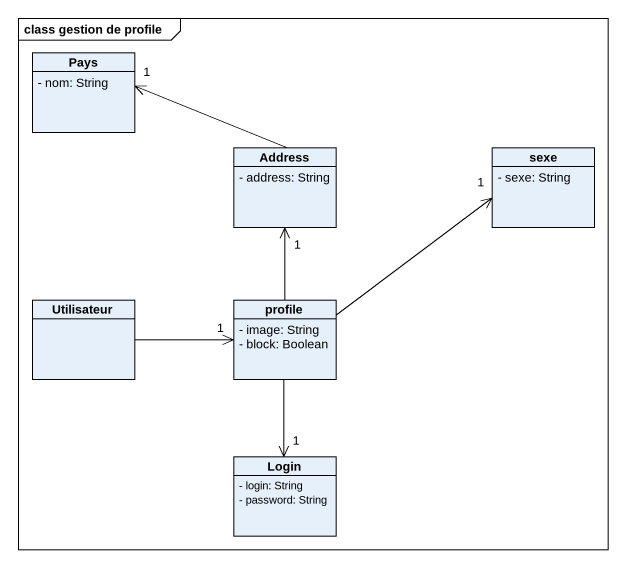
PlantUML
@startuml
mainframe class gestion de profile
hide circle
hide empty members
skinparam classAttributeIconSize 0
class Pays {
  - nom: String
}
class Address {
  - address: String
}
class sexe {
  - sexe: String
}
class Utilisateur
class profile {
  - image: String
  - block: Boolean
}
class Login {
  - login: String
  - password: String
}
Address -left-> "1" Pays
Utilisateur -right-> "1" profile
profile -up-> "1" Address
profile -right-> "1" sexe
profile --> "1" Login
@enduml
